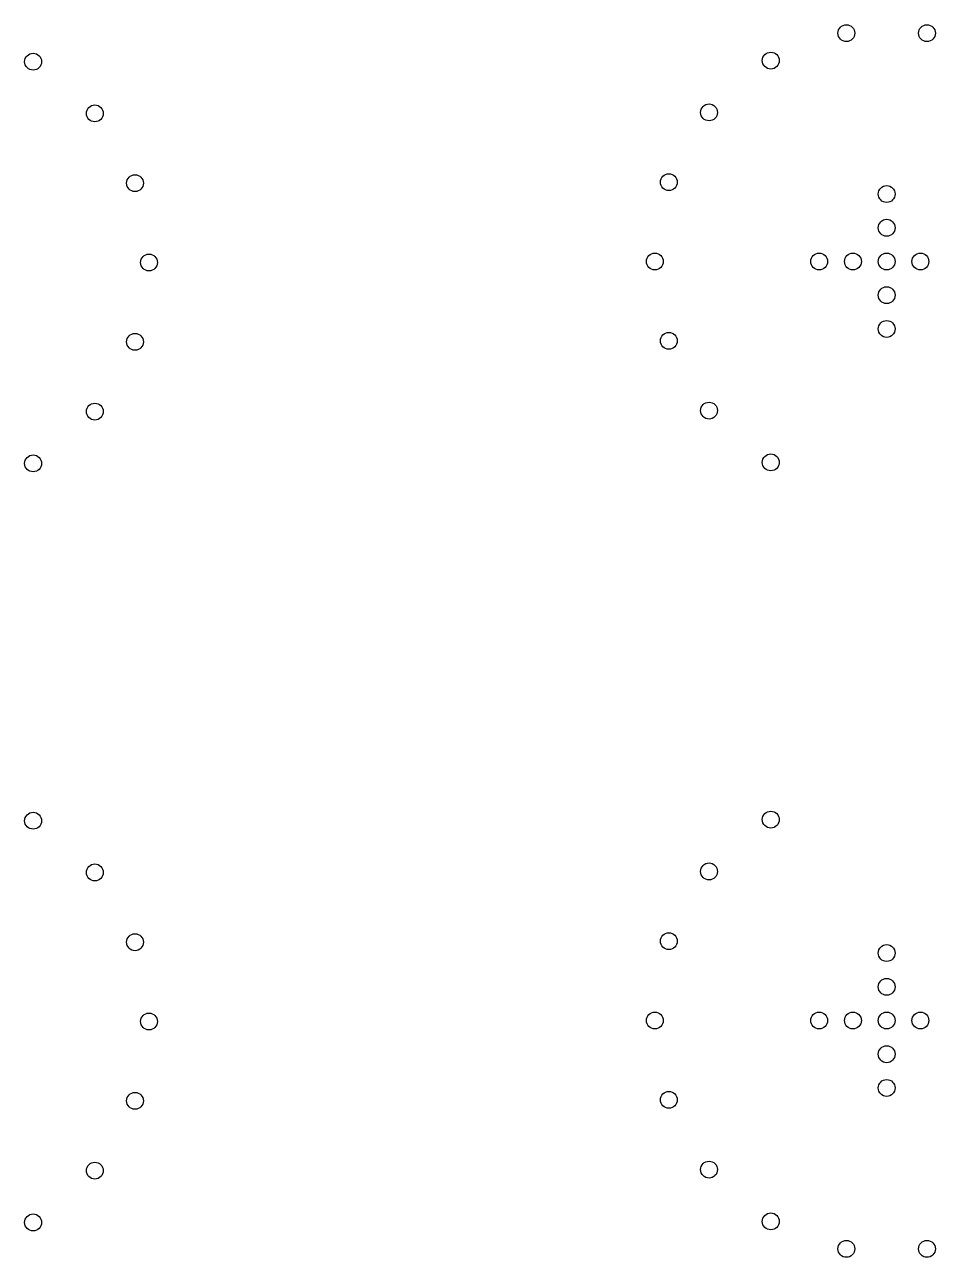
# Model space of a CAD drawing. Header units: millimetres. Extents: x -47.5 to 47.5, y -38.1 to 38.1.
# Drawn here: x 14.52 to 25.33, y -17.6 to -2.98 of the extents above; entities that cross this region are included whole.
import ezdxf

# ---------------------------------------------------------------- set-up
doc = ezdxf.new("R2010")
doc.units = ezdxf.units.MM
doc.header["$MEASUREMENT"] = 0
doc.layers.add('L1', color=7, linetype='Continuous')

msp = doc.modelspace()

# ---------------------------------------------------------------- linework, layer by layer
at = {"layer": 'L1'}
for centre in [(24.272, -3.079), (25.228, -3.079), (14.625, -3.418), (23.375, -3.405), (15.357, -4.031), (22.643, -4.019), (15.834, -4.859), (22.166, -4.846), (24.75, -4.987), (24.75, -5.387), (16, -5.799), (22, -5.787), (23.95, -5.787), (24.35, -5.787), (24.75, -5.787), (25.15, -5.787), (24.75, -6.187), (24.75, -6.587), (15.834, -6.74), (22.166, -6.728), (15.357, -7.567), (22.643, -7.555), (14.625, -8.181), (23.375, -8.169), (14.625, -12.418), (23.375, -12.405), (15.357, -13.031), (22.643, -13.019), (15.834, -13.859), (22.166, -13.846), (24.75, -13.987), (24.75, -14.387), (16, -14.799), (22, -14.787), (23.95, -14.787), (24.35, -14.787), (24.75, -14.787), (25.15, -14.787), (24.75, -15.187), (24.75, -15.587), (22.166, -15.728), (15.834, -15.74), (15.357, -16.567), (22.643, -16.555), (14.625, -17.181), (23.375, -17.169), (24.272, -17.495), (25.228, -17.495)]:
    msp.add_circle(centre, 0.1, dxfattribs=at)

doc.saveas('drawing.dxf')
